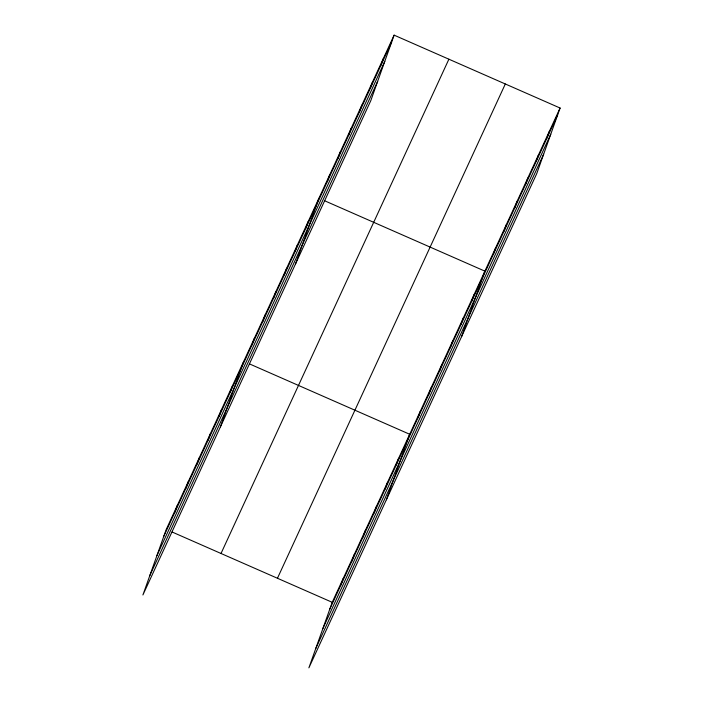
<?xml version="1.0" encoding="UTF-8"?>
<svg xmlns="http://www.w3.org/2000/svg" width="703" height="703" viewBox="0 0 703 703"><rect width="100%" height="100%" fill="white"/><g stroke="black" fill="none" stroke-linecap="round" stroke-linejoin="round"><path stroke-width="1.05" d="M174.898 512.206L177.314 505.422M185.97 488.198L188.378 481.414M197.033 464.191L199.45 457.407M208.106 440.183L210.522 433.399M219.169 416.176L221.586 409.392M230.241 392.16L232.658 385.385M220.382 426.914L243.721 361.377M252.052 344.857L254.468 338.073M262.79 321.552L265.207 314.768M273.537 298.248L275.954 291.473M284.276 274.952L286.692 268.168M295.023 251.648L297.439 244.864M305.761 228.343L308.178 221.559M295.585 263.801L318.925 198.264M327.246 181.743L329.663 174.959M337.994 158.439L340.41 151.655M348.732 135.143L351.149 128.359M359.479 111.839L361.887 105.055M370.217 88.534L372.634 81.75M380.964 65.238L383.372 58.454M394.119 35.15L370.78 100.687L142.911 594.966L166.242 529.429L394.119 35.15L560.089 108.034L536.758 173.571L308.881 667.85L332.22 602.313L560.089 108.034M340.867 585.089L343.284 578.305M351.939 561.082L354.356 554.298M363.012 537.074L365.419 530.29M374.075 513.067L376.492 506.283M385.147 489.06L387.555 482.276M396.211 465.043L398.627 458.268M386.36 499.798L409.691 434.261L249.591 363.952M418.021 417.74L420.438 410.956M428.768 394.436L431.176 387.652M439.507 371.131L441.923 364.356M450.254 347.836L452.662 341.052M460.992 324.531L463.409 317.747M471.739 301.227L474.147 294.443M461.555 336.684L484.894 271.147L324.786 200.838M493.225 254.627L495.633 247.843M503.963 231.322L506.38 224.538M514.71 208.026L517.118 201.243M525.449 184.722L527.865 177.938M536.187 161.418L538.603 154.634M546.934 138.122L549.351 131.338M163.834 536.213L391.703 41.934M156.927 555.598L384.796 61.319M149.809 575.581L377.687 81.302M221.014 553.481L448.892 59.201M277.448 578.261L505.316 83.982M329.804 609.097L557.672 114.817M322.897 628.482L550.774 134.203M315.788 648.465L543.656 154.185M172.112 532.004L332.22 602.313"/></g></svg>
